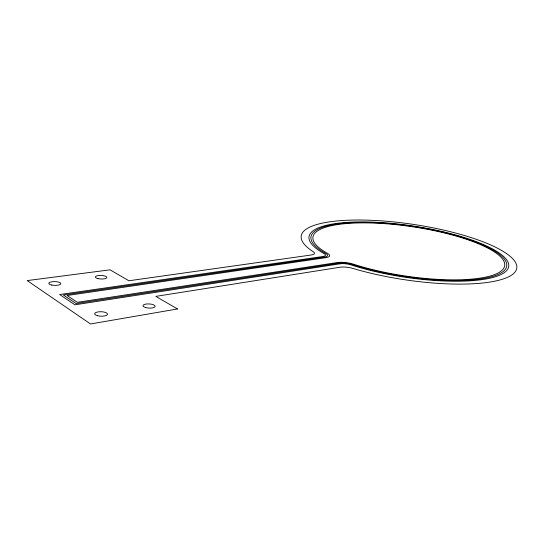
<?xml version="1.0" encoding="UTF-8"?>
<svg xmlns="http://www.w3.org/2000/svg" width="544" height="544" viewBox="0 0 544 544"><rect width="100%" height="100%" fill="white"/><g stroke="black" fill="none" stroke-linecap="round" stroke-linejoin="round"><path stroke-width="0.82" d="M177.48 308.965L90.501 323.966L27.2 280.588L110.044 269.824L128.894 280.765L311.032 255.027A10.424 2.87 6.7 0 0 313.31 251.784A108.963 28.009 8.5 0 1 394.332 221.979A108.963 28.009 8.5 0 1 514.638 272.503A108.963 28.009 8.5 0 1 352.968 268.437A10.975 3.169 7.6 0 0 339.837 267.26L155.808 296.385L177.48 308.965M340.143 263.786L74.95 304.81L59.663 294.556L322.85 256.51A8.357 2.305 7 0 0 324.258 253.722A100.939 25.922 8.5 0 1 392.272 223.441A100.939 25.922 8.5 0 1 506.294 270.966A100.939 25.922 8.5 0 1 351.009 264.874A8.65 2.462 7.5 0 0 340.143 263.786M337.212 262.555L77.33 302.308L67.096 295.508L325.686 257.7A12.532 3.461 7 0 0 327.746 253.511A96.941 24.888 8.5 0 1 392.55 224.312A96.941 24.888 8.5 0 1 502.432 269.906A96.941 24.888 8.5 0 1 353.45 264.18A12.968 3.692 7.5 0 0 337.212 262.555M338.674 263.167L76.14 303.552L63.376 295.032L324.265 257.108A10.445 2.883 7 0 0 326.006 253.62A98.94 25.405 8.5 0 1 392.408 223.87A98.94 25.405 8.5 0 1 504.363 270.436A98.94 25.405 8.5 0 1 352.233 264.527A10.805 3.08 7.5 0 0 338.674 263.167M97.968 278.616A5.746 1.788 2.4 0 0 106.855 277.562A5.746 1.788 2.4 0 0 98.546 275.536A5.746 1.788 2.4 0 0 97.968 278.616M145.602 307.571A6.106 2.094 3.1 0 0 155.142 306.476A6.106 2.094 3.1 0 0 146.445 303.994A6.106 2.094 3.1 0 0 145.602 307.571M97.573 315.738A6.433 2.244 1.9 0 0 107.522 314.276A6.433 2.244 1.9 0 0 98.212 311.868A6.433 2.244 1.9 0 0 97.573 315.738M51.734 285.07A6.038 1.904 1.4 0 0 60.846 283.648A6.038 1.904 1.4 0 0 51.843 281.772A6.038 1.904 1.4 0 0 51.734 285.07"/></g></svg>
